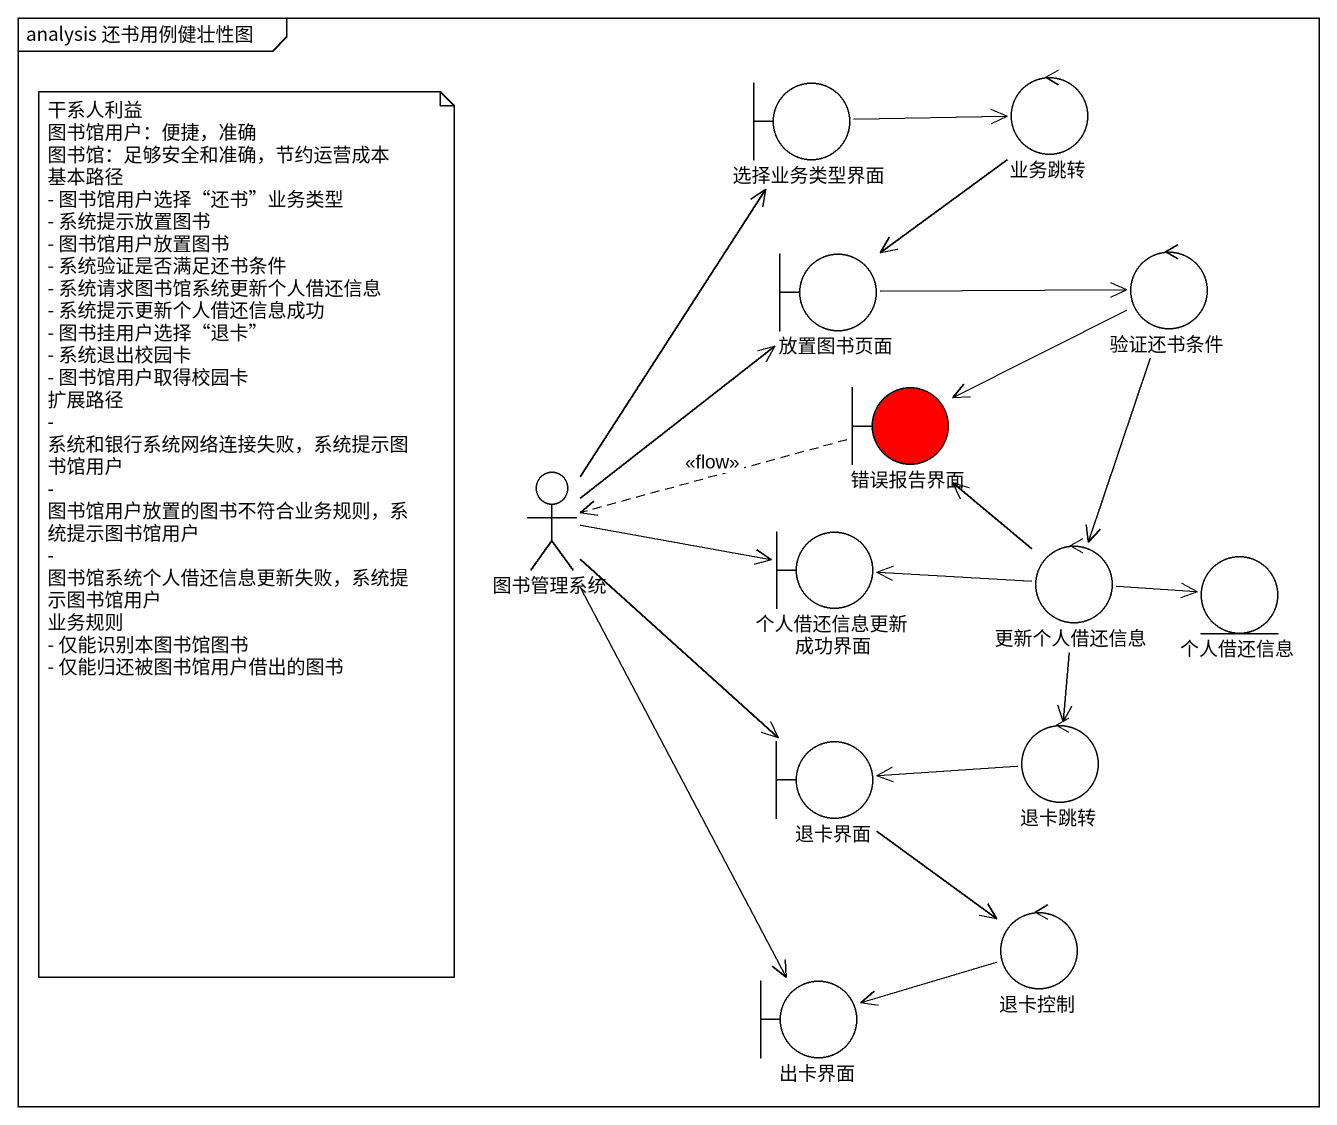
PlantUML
@startuml
mainframe analysis 还书用例健壮性图
boundary 选择业务类型界面
control 业务跳转
boundary 放置图书页面
control 验证还书条件
boundary 错误报告界面 #FF0000
actor 图书管理系统
boundary 个人借还信息更新成功界面
control 更新个人借还信息
entity 个人借还信息
control 退卡跳转
boundary 退卡界面
control 退卡控制
boundary 出卡界面
选择业务类型界面 -right-> 业务跳转
业务跳转 --> 放置图书页面
放置图书页面 -right-> 验证还书条件
验证还书条件 -left-> 错误报告界面
验证还书条件 --> 更新个人借还信息
错误报告界面 .left.> 图书管理系统 : <<flow>>
图书管理系统 -up-> 选择业务类型界面
图书管理系统 -up-> 放置图书页面
图书管理系统 -right-> 个人借还信息更新成功界面
图书管理系统 --> 退卡界面
图书管理系统 --> 出卡界面
更新个人借还信息 -up-> 错误报告界面
更新个人借还信息 -left-> 个人借还信息更新成功界面
更新个人借还信息 -right-> 个人借还信息
更新个人借还信息 --> 退卡跳转
退卡跳转 -left-> 退卡界面
退卡界面 --> 退卡控制
退卡控制 -left-> 出卡界面
note as N1
  干系人利益
  图书馆用户：便捷，准确
  图书馆：足够安全和准确，节约运营成本
  基本路径
  - 图书馆用户选择“还书”业务类型
  - 系统提示放置图书
  - 图书馆用户放置图书
  - 系统验证是否满足还书条件
  - 系统请求图书馆系统更新个人借还信息
  - 系统提示更新个人借还信息成功
  - 图书挂用户选择“退卡”
  - 系统退出校园卡
  - 图书馆用户取得校园卡
  扩展路径
  - 系统和银行系统网络连接失败，系统提示图书馆用户
  - 图书馆用户放置的图书不符合业务规则，系统提示图书馆用户
  - 图书馆系统个人借还信息更新失败，系统提示图书馆用户
  业务规则
  - 仅能识别本图书馆图书
  - 仅能归还被图书馆用户借出的图书
end note
@enduml
